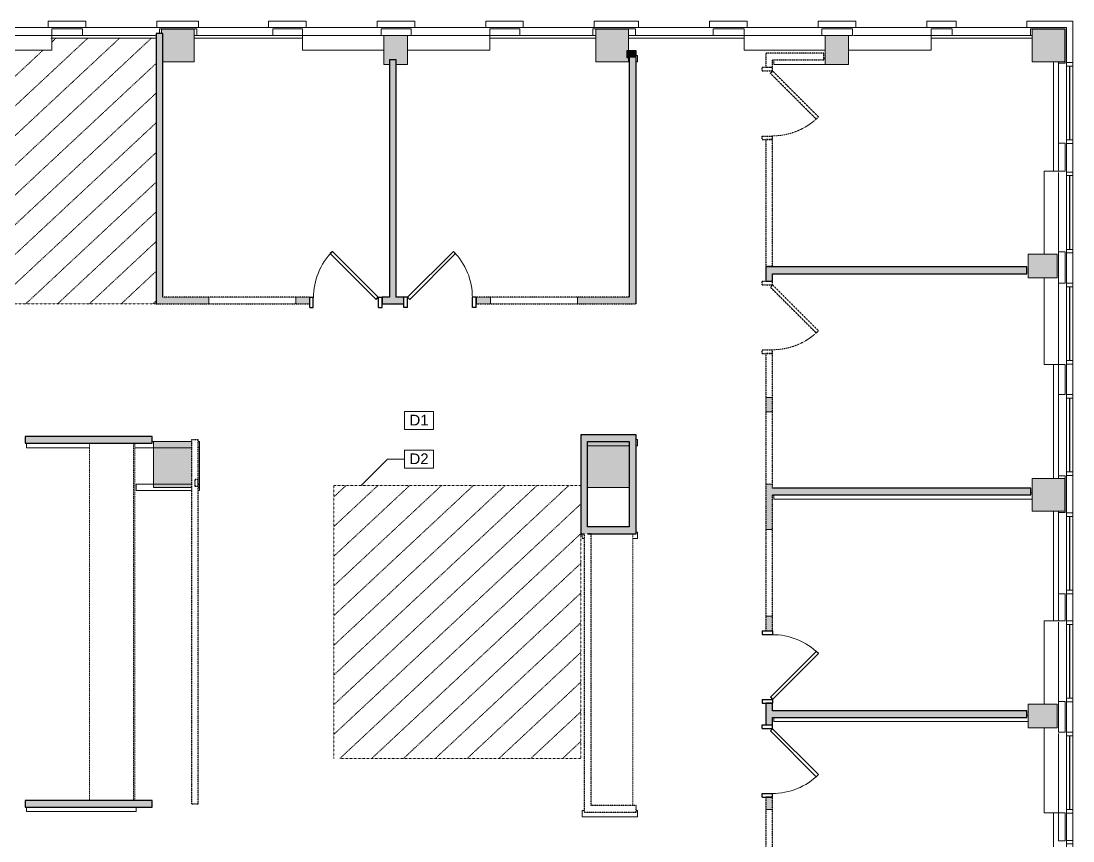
# Model space of a CAD drawing. Header units: inches. Extents: x 628 to 2872, y -380 to 1753.
# Drawn here: x 2174 to 2756, y 1300 to 1753 of the extents above; entities that cross this region are included whole.
import ezdxf

# ---------------------------------------------------------------- set-up
doc = ezdxf.new("R2010")
doc.units = ezdxf.units.IN
doc.header["$MEASUREMENT"] = 0
for name, pattern in [('Dash 1_16_', [0.125, 0.0625, -0.0625]), ('Dash 1_32_', [0.0625, 0.03125, -0.03125]), ('Demolished', [0.1875, 0.125, -0.0625])]:
    doc.linetypes.add(name, pattern=pattern)
for name, color, linetype, lineweight in [('4694_52_BB$0$BHT', 7, 'Continuous', 9), ('4694_52_BB$0$BPT', 7, 'Continuous', 9), ('9t floor LINKED_dwg', 8, 'Continuous', 9), ('A-ANNO-KEYN', 231, 'Continuous', 9), ('A-DETL', 90, 'Continuous', 9), ('A-DOOR', 31, 'Demolished', 9), ('A-DOOR-FRAM', 31, 'Demolished', 30), ('A-Wall-Exst', 7, 'Continuous', 9), ('A-WALL-PATT', 111, 'Continuous', 18), ('I-WALL', 2, 'Continuous', 18), ('Q-CASE', 31, 'Demolished', 9)]:
    doc.layers.add(name, color=color, linetype=linetype, lineweight=lineweight)
doc.styles.add('Arial_2', font='arial.ttf', dxfattribs={"height": 5.901198})

# ---------------------------------------------------------------- blocks, each defined once
blk = doc.blocks.new('9t floor LINKED_dwg-4848483-FIRST FLOOR DEMOLITION')
at = {"layer": '4694_52_BB$0$BHT'}
h = blk.add_hatch(color=256, dxfattribs=at)
h.paths.add_polyline_path([(446.5, 1484.5), (464.5, 1484.5), (464.5, 1493.73), (463.75, 1493.73), (463.75, 1497.48), (464.5, 1497.48), (464.5, 1502.5), (446.5, 1502.5)], flags=0)
h.paths.add_polyline_path([(464.12, 1613.51), (466.28, 1613.51), (466.28, 1616.48), (464.12, 1616.48), (464.12, 1620.23), (466.28, 1620.23), (466.28, 1626.51), (450.28, 1626.51), (450.28, 1613.51)], flags=0)
h.paths.add_polyline_path([(823.73, 1731.51), (823.73, 1747.5), (810.73, 1747.5), (810.73, 1731.51), (814.75, 1731.51), (814.75, 1734.05), (818.5, 1734.05), (818.5, 1731.51)], flags=0)
h.paths.add_polyline_path([(1062.93, 1731.51), (1062.93, 1747.5), (1049.93, 1747.5), (1049.93, 1731.51)], flags=0)
h.paths.add_polyline_path([(464.5, 1733), (464.5, 1751), (446.5, 1751), (446.5, 1733)], flags=0)
h.paths.add_polyline_path([(928.25, 1733), (943.75, 1733), (943.75, 1748.55), (946.25, 1748.55), (946.25, 1751), (928.25, 1751), (928.25, 1747.5)], flags=0)
h.paths.add_polyline_path([(1169, 1733), (1186.25, 1733), (1186.25, 1751), (1168.25, 1751), (1168.25, 1748.55), (1169, 1748.55)], flags=0)
h.paths.add_polyline_path([(688.25, 1733), (706.25, 1733), (706.25, 1751), (688.25, 1751)], flags=0)
h.paths.add_polyline_path([(578.93, 1734.3), (578.93, 1747.5), (565.93, 1747.5), (565.93, 1734.3), (576.65, 1734.3)], flags=0)
h = blk.add_hatch(color=256, dxfattribs=at)
h.paths.add_polyline_path([(1649.49, 1364.71), (1663.27, 1364.71), (1663.27, 1377.71), (1647.27, 1377.71), (1647.27, 1364.71)], flags=0)
h.paths.add_polyline_path([(1667.49, 1484.51), (1667.49, 1502.51), (1649.49, 1502.51), (1649.49, 1484.51), (1663.27, 1484.51)], flags=0)
h.paths.add_polyline_path([(1663.27, 1613.51), (1663.27, 1626.51), (1647.27, 1626.51), (1647.27, 1613.51)], flags=0)
h.paths.add_polyline_path([(1291.13, 1731.51), (1294.25, 1731.51), (1294.25, 1734.05), (1298, 1734.05), (1298, 1731.51), (1304.12, 1731.51), (1304.12, 1747.5), (1291.13, 1747.5), (1291.13, 1733)], flags=0)
h.paths.add_polyline_path([(1548.02, 1731.51), (1548.02, 1747.5), (1535.03, 1747.5), (1535.03, 1731.51)], flags=0)
h.paths.add_polyline_path([(1408.25, 1733), (1426.25, 1733), (1426.25, 1735.3), (1425.5, 1735.3), (1425.5, 1739.05), (1426.25, 1739.05), (1426.25, 1751), (1408.25, 1751), (1408.25, 1747.5)], flags=0)
h.paths.add_polyline_path([(1649.49, 1733.01), (1667.49, 1733.01), (1667.49, 1751.01), (1649.49, 1751.01), (1649.49, 1747.5)], flags=0)
h = blk.add_hatch(color=256, dxfattribs=at)
h.paths.add_polyline_path([(684.25, 987.5), (684.25, 1013), (683.75, 1013), (683.75, 987.5)], flags=0)
h.paths.add_polyline_path([(708.5, 987.5), (709.25, 987.5), (709.25, 1013), (688, 1013), (688, 987.5), (704.75, 987.5), (704.75, 990.05), (708.5, 990.05), (708.5, 988.25)], flags=0)
h.paths.add_polyline_path([(1403.75, 988), (1429.25, 988), (1429.25, 1013.5), (1403.75, 1013.5)], flags=0)
h.paths.add_polyline_path([(708.5, 1233), (708.5, 1258.5), (683.75, 1258.5), (683.75, 1233), (705, 1233)], flags=0)
h.paths.add_polyline_path([(1403.75, 1233.5), (1429.25, 1233.5), (1429.25, 1256.67), (1403.75, 1256.67)], flags=0)
h.paths.add_polyline_path([(1426.75, 1497.5), (1426.75, 1523), (1403.75, 1523), (1403.75, 1497.5)], flags=0)
h.paths.add_polyline_path([(1189.25, 1497.5), (1189.25, 1523), (1188.5, 1523), (1188.5, 1497.5)], flags=0)
h.paths.add_polyline_path([(949.25, 1497.5), (949.25, 1498.61), (923.75, 1498.61), (923.75, 1497.5), (948.5, 1497.5)], flags=0)
h.paths.add_polyline_path([(1163.75, 1497.5), (1184.75, 1497.5), (1184.75, 1523), (1163.75, 1523), (1163.75, 1500.17)], flags=0)
h.paths.add_polyline_path([(686.5, 1497.5), (708.5, 1497.5), (708.5, 1523), (683.75, 1523), (683.75, 1500.05), (686.5, 1500.05)], flags=0)
h.paths.add_polyline_path([(923.75, 1502.36), (949.25, 1502.36), (949.25, 1522.05), (948.5, 1522.05), (948.5, 1523), (923.75, 1523)], flags=0)
at = {"layer": '4694_52_BB$0$BPT'}
for p, q in [((1064.38, 1751.88), (1107.63, 1751.88)), ((1124.38, 1751.88), (1167.63, 1751.88)), ((1186.63, 1751.88), (1229.43, 1751.88)), ((1246.18, 1751.88), (1289.43, 1751.88)), ((1306.18, 1751.88), (1349.43, 1751.88)), ((1366.18, 1751.88), (1409.43, 1751.88)), ((1426.25, 1739.05), (1426.25, 1751)), ((1429.93, 1751.88), (1473.18, 1751.88)), ((1489.93, 1751.88), (1533.18, 1751.88)), ((1549.93, 1751.88), (1593.18, 1751.88)), ((1605.43, 1751.88), (1648.42, 1751.88)), ((1064.18, 1747.51), (1108.17, 1747.51)), ((1107.68, 1746), (1165.25, 1746)), ((1124.58, 1747.51), (1165.25, 1747.51)), ((1186.25, 1746), (1246.18, 1746)), ((1187.68, 1747.51), (1229.68, 1747.51)), ((1246.18, 1747.51), (1290.17, 1747.51)), ((1349.68, 1746), (1408.25, 1746)), ((1366.18, 1747.5), (1406.99, 1747.5)), ((1426.25, 1746), (1490.18, 1746)), ((1430.18, 1747.51), (1473.18, 1747.51)), ((1490.18, 1747.51), (1534.17, 1747.51)), ((1550.68, 1747.51), (1593.68, 1747.51)), ((1649.49, 1746), (1593.68, 1746)), ((1605.28, 1747.5), (1648.52, 1747.5)), ((1661.25, 1672.47), (1661.25, 1733.01)), ((1294.25, 1731.51), (1291.13, 1731.51)), ((1663.99, 1731.95), (1663.99, 1687.96)), ((1670.06, 1730.51), (1670.06, 1689.76)), ((1670.31, 1730.51), (1670.31, 1689.76)), ((1663.99, 1671.84), (1663.99, 1627.85)), ((1671.99, 1670.01), (1668.37, 1670.01)), ((1670.06, 1670.01), (1670.06, 1629.26)), ((1670.31, 1670.01), (1670.31, 1629.26)), ((1670.06, 1608.51), (1670.06, 1567.76)), ((1670.31, 1608.51), (1670.31, 1567.76)), ((1661.25, 1565.74), (1661.25, 1502.51)), ((1671.99, 1547.01), (1668.37, 1547.01)), ((1670.06, 1547.01), (1670.06, 1506.26)), ((1670.31, 1547.01), (1670.31, 1506.26)), ((1163.75, 1497.5), (1184.75, 1497.5)), ((1403.75, 1497.5), (1426.75, 1497.5)), ((1661.25, 1484.51), (1661.25, 1423.78)), ((1663.99, 1438.78), (1663.99, 1483.77)), ((1670.06, 1481.6), (1670.06, 1440.85)), ((1670.31, 1481.6), (1670.31, 1440.85)), ((1671.99, 1421.79), (1668.37, 1421.79)), ((1670.06, 1421.79), (1670.06, 1381.04)), ((1670.31, 1421.79), (1670.31, 1381.04)), ((1670.06, 1319.54), (1670.06, 1360.29)), ((1670.31, 1319.54), (1670.31, 1360.29)), ((1661.25, 1317.63), (1661.25, 1260.42))]:
    blk.add_line(p, q, dxfattribs=at)
at = {"layer": '4694_52_BB$0$BPT', "flags": 128}
for points in [[(1062.97, 1739.45), (1107.68, 1739.45), (1107.68, 1747.5), (1107.68, 1751.13), (1124.58, 1751.13), (1124.58, 1747.5), (1107.68, 1747.5)], [(1167.08, 1748.55), (1167.08, 1751.13), (1187.68, 1751.13), (1187.68, 1747.5), (1186.25, 1747.5)], [(1186.25, 1751), (1168.25, 1751), (1168.25, 1748.55)], [(1169, 1733), (1186.25, 1733), (1186.25, 1751)], [(1426.25, 1747.5), (1430.18, 1747.5), (1430.18, 1751.13), (1406.68, 1751.13), (1406.68, 1747.5), (1408.25, 1747.5)], [(1426.25, 1751), (1408.25, 1751), (1408.25, 1733), (1426.25, 1733), (1426.25, 1735.3)], [(1671.99, 1730.51), (1671.99, 1755.51), (1646.42, 1755.51), (1646.42, 1751.88), (1668.37, 1751.88), (1668.37, 1730.51), (1671.99, 1730.51), (1668.37, 1730.51)], [(1663.99, 1733.01), (1663.99, 1732.2), (1667.62, 1732.2), (1667.62, 1751.13), (1648.52, 1751.13), (1648.52, 1747.51), (1649.49, 1747.51)], [(1291.19, 1739.45), (1246.18, 1739.45), (1246.18, 1747.5)], [(1291.13, 1731.51), (1291.13, 1747.51), (1304.12, 1747.51), (1304.12, 1731.51), (1298, 1731.51)], [(1303.94, 1739.45), (1349.68, 1739.45), (1349.68, 1747.51), (1306.18, 1747.51)], [(1534.87, 1739.45), (1490.18, 1739.45), (1490.18, 1747.5)], [(1547.99, 1739.45), (1593.68, 1739.45), (1593.68, 1747.5)], [(1668.37, 1689.76), (1668.37, 1670.01), (1671.99, 1670.01), (1671.99, 1689.76), (1668.37, 1689.76), (1671.99, 1689.76)], [(1663.99, 1672.47), (1656.06, 1672.47), (1656.06, 1626.51)], [(1671.99, 1608.51), (1671.99, 1629.26), (1668.37, 1629.26), (1671.99, 1629.26)], [(1668.37, 1629.26), (1668.37, 1608.51), (1671.99, 1608.51), (1668.37, 1608.51)], [(1663.99, 1610.61), (1663.99, 1565.62), (1656.06, 1565.62), (1656.06, 1613.51)], [(1663.99, 1549.01), (1667.62, 1549.01), (1667.62, 1565.62), (1663.99, 1565.62), (1663.99, 1549.01), (1663.99, 1504.02)], [(1668.37, 1567.76), (1668.37, 1547.01), (1671.99, 1547.01), (1671.99, 1567.76), (1668.37, 1567.76), (1671.99, 1567.76)], [(1184.75, 1523), (1163.75, 1523), (1163.75, 1497.5)], [(1188.5, 1497.5), (1189.25, 1497.5), (1189.25, 1523), (1188.5, 1523)], [(1671.99, 1481.6), (1668.37, 1481.6), (1668.37, 1506.26)], [(1668.37, 1481.6), (1671.99, 1481.6), (1671.99, 1506.26), (1668.37, 1506.26), (1671.99, 1506.26)], [(1663.99, 1484.51), (1663.99, 1483.77), (1667.62, 1483.77), (1667.62, 1504.02), (1663.99, 1504.02), (1663.99, 1502.51)], [(1656.06, 1377.86), (1656.06, 1423.78), (1663.99, 1423.78), (1663.99, 1438.78), (1667.62, 1438.78), (1667.62, 1423.78), (1663.99, 1423.78)], [(1668.37, 1440.85), (1668.37, 1421.79), (1671.99, 1421.79), (1671.99, 1440.85), (1668.37, 1440.85), (1671.99, 1440.85)], [(1663.99, 1379.17), (1667.62, 1379.17), (1667.62, 1362.25), (1663.99, 1362.25), (1663.99, 1379.17), (1663.99, 1423.16)], [(1668.37, 1360.29), (1671.99, 1360.29), (1668.37, 1360.29), (1668.37, 1381.04)], [(1671.99, 1360.29), (1671.99, 1381.04), (1668.37, 1381.04), (1671.99, 1381.04)], [(1656.06, 1364.73), (1656.06, 1317.63), (1663.99, 1317.63), (1663.99, 1361.62)], [(1671.99, 1319.54), (1668.37, 1319.54), (1671.99, 1319.54), (1671.99, 1300.47), (1668.37, 1300.47), (1668.37, 1319.54)]]:
    blk.add_lwpolyline(points, dxfattribs=at)
for points in [[(1126.38, 1751.88), (1105.63, 1751.88), (1105.63, 1755.5), (1126.38, 1755.5)], [(1188.63, 1755.5), (1165.63, 1755.5), (1165.63, 1751.88), (1188.63, 1751.88)], [(1248.18, 1755.5), (1227.43, 1755.5), (1227.43, 1751.88), (1248.18, 1751.88)], [(1229.68, 1747.5), (1246.18, 1747.5), (1246.18, 1751.13), (1229.68, 1751.13)], [(1308.18, 1755.5), (1287.43, 1755.5), (1287.43, 1751.88), (1308.18, 1751.88)], [(1306.18, 1751.13), (1289.68, 1751.13), (1289.68, 1747.5), (1306.18, 1747.5)], [(1368.18, 1755.5), (1347.43, 1755.5), (1347.43, 1751.88), (1368.18, 1751.88)], [(1366.18, 1751.13), (1349.68, 1751.13), (1349.68, 1747.5), (1366.18, 1747.5)], [(1431.93, 1755.5), (1407.43, 1755.5), (1407.43, 1751.88), (1431.93, 1751.88)], [(1491.93, 1755.5), (1471.18, 1755.5), (1471.18, 1751.88), (1491.93, 1751.88)], [(1473.18, 1747.5), (1490.18, 1747.5), (1490.18, 1751.13), (1473.18, 1751.13)], [(1551.93, 1755.5), (1531.18, 1755.5), (1531.18, 1751.88), (1551.93, 1751.88)], [(1550.18, 1751.13), (1533.18, 1751.13), (1533.18, 1747.5), (1550.18, 1747.5)], [(1607.43, 1755.5), (1591.18, 1755.5), (1591.18, 1751.88), (1607.43, 1751.88)], [(1605.28, 1751.13), (1593.68, 1751.13), (1593.68, 1747.5), (1605.28, 1747.5)], [(1667.49, 1733.01), (1667.49, 1751.01), (1649.49, 1751.01), (1649.49, 1733.01)], [(1535.03, 1731.51), (1535.03, 1747.51), (1548.02, 1747.51), (1548.02, 1731.51)], [(1671.99, 1687.76), (1671.99, 1732.51), (1668.37, 1732.51), (1668.37, 1687.76)], [(1667.62, 1672.47), (1667.62, 1687.96), (1663.99, 1687.96), (1663.99, 1672.47)], [(1668.37, 1627.26), (1671.99, 1627.26), (1671.99, 1672.01), (1668.37, 1672.01)], [(1647.27, 1626.51), (1663.27, 1626.51), (1663.27, 1613.51), (1647.27, 1613.51)], [(1667.62, 1610.61), (1663.99, 1610.61), (1663.99, 1627.85), (1667.62, 1627.85)], [(1668.37, 1565.76), (1671.99, 1565.76), (1671.99, 1610.51), (1668.37, 1610.51)], [(1668.37, 1504.26), (1671.99, 1504.26), (1671.99, 1549.01), (1668.37, 1549.01)], [(1667.49, 1502.51), (1649.49, 1502.51), (1649.49, 1484.51), (1667.49, 1484.51)], [(1668.37, 1438.85), (1671.99, 1438.85), (1671.99, 1483.6), (1668.37, 1483.6)], [(1668.37, 1379.04), (1671.99, 1379.04), (1671.99, 1423.79), (1668.37, 1423.79)], [(1647.27, 1377.71), (1663.27, 1377.71), (1663.27, 1364.71), (1647.27, 1364.71)], [(1671.99, 1362.29), (1668.37, 1362.29), (1668.37, 1317.54), (1671.99, 1317.54)], [(1667.62, 1302.26), (1667.62, 1317.63), (1663.99, 1317.63), (1663.99, 1302.26)], [(1668.37, 1257.72), (1671.99, 1257.72), (1671.99, 1302.47), (1668.37, 1302.47)]]:
    blk.add_lwpolyline(points, close=True, dxfattribs=at)
at = {"layer": 'A-Wall-Exst'}
for p, q in [((1430.5, 1733), (1431.25, 1733)), ((1153.5, 1519.5), (1184.75, 1519.5)), ((1184.75, 1523), (1163, 1523)), ((1403.75, 1520.7), (1426.75, 1520.7)), ((1188.5, 1496), (1189.25, 1496)), ((1428.75, 1469.45), (1431.25, 1469.45)), ((1154.25, 1318.5), (1154.25, 1320.8))]:
    blk.add_line(p, q, dxfattribs=at)
at = {"layer": 'A-Wall-Exst', "flags": 128}
for points in [[(1426.25, 1735.3), (1426.25, 1733), (1426.75, 1733)], [(1431.25, 1733), (1431.25, 1736.5), (1430.5, 1736.5)], [(1506.75, 1734.05), (1506.75, 1731.51), (1535.03, 1731.51)], [(1535.03, 1731.51), (1535.03, 1735.01), (1534.27, 1735.01)], [(1430.5, 1520.7), (1431.25, 1520.7), (1431.25, 1524.2), (1430.5, 1524.2)], [(1093.62, 1522.05), (1093.62, 1519.5), (1128.5, 1519.5)], [(1188.5, 1519.5), (1189.25, 1519.5), (1189.25, 1523), (1188.5, 1523)], [(1184.75, 1499.5), (1154.25, 1499.5), (1154.25, 1496), (1184.75, 1496)], [(1189.25, 1496), (1189.25, 1499.5), (1188.5, 1499.5)], [(1649.49, 1491.06), (1649.49, 1494.56), (1648.74, 1494.56)], [(1506.75, 1493.49), (1506.75, 1491.06), (1649.49, 1491.06)], [(1400.75, 1471.88), (1400.75, 1469.45), (1401.87, 1469.45)], [(1431.25, 1469.45), (1431.25, 1472.95), (1430.5, 1472.95)], [(1506.75, 1370.42), (1506.75, 1368.12), (1647.27, 1368.12)], [(1647.27, 1368.12), (1647.27, 1371.62), (1646.52, 1371.62)], [(1093.62, 1320.8), (1093.62, 1318.5), (1154.25, 1318.5)], [(1401.87, 1319), (1400.75, 1319), (1400.75, 1315.5), (1431.25, 1315.5)], [(1431.25, 1315.5), (1431.25, 1319), (1430.5, 1319)]]:
    blk.add_lwpolyline(points, dxfattribs=at)
at = {"layer": 'A-WALL-PATT', "color": 7, "lineweight": 9}
for p, q in [((1426.25, 1733), (1426.25, 1735.3)), ((1431.25, 1736.5), (1431.25, 1733)), ((1506.75, 1731.51), (1506.75, 1734.05)), ((1535.03, 1735.01), (1535.03, 1731.51)), ((1431.25, 1524.2), (1431.25, 1520.7)), ((1093.62, 1519.5), (1093.62, 1522.05)), ((1189.25, 1523), (1189.25, 1519.5)), ((1154.25, 1496), (1154.25, 1499.5)), ((1189.25, 1499.5), (1189.25, 1496)), ((1649.49, 1494.56), (1649.49, 1491.06)), ((1506.75, 1491.06), (1506.75, 1493.49)), ((1400.75, 1469.45), (1400.75, 1471.88)), ((1431.25, 1472.95), (1431.25, 1469.45)), ((1506.75, 1368.12), (1506.75, 1370.42)), ((1647.27, 1371.62), (1647.27, 1368.12)), ((1093.62, 1318.5), (1093.62, 1320.8)), ((1154.25, 1320.8), (1154.25, 1318.5)), ((1400.75, 1315.5), (1400.75, 1319)), ((1431.25, 1319), (1431.25, 1315.5))]:
    blk.add_line(p, q, dxfattribs=at)
blk = doc.blocks.new('Single Flush - OTJ_SOLIDFLUSH_ALUM-4929015-FIRST FLOOR DEMOLITION')
at = {"layer": 'A-DOOR', "color": 8, "linetype": 'Continuous', "lineweight": 30}
for p, q in [((-7.42, 27.2), (-8.65, 25.96)), ((-8.65, 25.96), (16.67, 0.64)), ((17.91, 1.87), (-7.42, 27.2)), ((16.67, 0.64), (17.91, 1.87))]:
    blk.add_line(p, q, dxfattribs=at)
at = {"layer": 'A-DOOR', "linetype": 'Continuous'}
blk.add_arc((17.91, 1.87), 35.81, 135, 180.5, dxfattribs=at)
at = {"layer": 'A-DOOR-FRAM', "color": 8, "linetype": 'Continuous'}
for p, q in [((-20, -3.87), (-20, 1.87)), ((-20, 1.87), (-18, 1.87)), ((-18, -3.87), (-18, 1.87)), ((18, -3.87), (18, 1.87)), ((18, 1.87), (20, 1.87)), ((20, -3.87), (20, 1.87)), ((-20, -3.87), (-18, -3.87)), ((18, -3.87), (20, -3.87))]:
    blk.add_line(p, q, dxfattribs=at)
blk = doc.blocks.new('Single Flush - OTJ_SOLIDFLUSH_ALUM-4928978-FIRST FLOOR DEMOLITION')
at = {"layer": 'A-DOOR', "color": 8, "linetype": 'Continuous', "lineweight": 30}
for p, q in [((-8.65, -25.96), (16.67, -0.64)), ((17.91, -1.88), (-7.42, -27.2)), ((16.67, -0.64), (17.91, -1.88)), ((-7.42, -27.2), (-8.65, -25.96))]:
    blk.add_line(p, q, dxfattribs=at)
at = {"layer": 'A-DOOR', "linetype": 'Continuous'}
blk.add_arc((17.91, -1.88), 35.81, 179.5, 225, dxfattribs=at)
at = {"layer": 'A-DOOR-FRAM', "color": 8, "linetype": 'Continuous'}
for p, q in [((-20, 3.87), (-20, -1.88)), ((-20, 3.87), (-18, 3.87)), ((-18, 3.87), (-18, -1.88)), ((18, 3.87), (18, -1.88)), ((18, 3.87), (20, 3.87)), ((20, 3.87), (20, -1.88)), ((-20, -1.88), (-18, -1.88)), ((18, -1.88), (20, -1.88))]:
    blk.add_line(p, q, dxfattribs=at)
blk = doc.blocks.new('Single Flush - OTJ_SOLIDFLUSH_ALUM-4845961-FIRST FLOOR DEMOLITION')
at = {"layer": 'A-DOOR', "color": 250, "lineweight": 30}
for p, q in [((-8.65, -25.96), (16.67, -0.64)), ((17.91, -1.88), (-7.42, -27.2)), ((16.67, -0.64), (17.91, -1.88)), ((-7.42, -27.2), (-8.65, -25.96))]:
    blk.add_line(p, q, dxfattribs=at)
at = {"layer": 'A-DOOR', "color": 7}
blk.add_arc((17.91, -1.88), 35.81, 179.5, 225, dxfattribs=at)
at = {"layer": 'A-DOOR-FRAM', "color": 250}
for p, q in [((-20, 3.87), (-20, -1.88)), ((-20, 3.87), (-18, 3.87)), ((-18, 3.87), (-18, -1.88)), ((18, 3.87), (18, -1.88)), ((18, 3.87), (20, 3.87)), ((20, 3.87), (20, -1.88)), ((-20, -1.88), (-18, -1.88)), ((18, -1.88), (20, -1.88))]:
    blk.add_line(p, q, dxfattribs=at)
blk = doc.blocks.new('C-Counter Top - ADJ HEIGHT-4848086-FIRST FLOOR DEMOLITION')
at = {"layer": 'Q-CASE', "color": 7}
for p, q in [((150.24, 0), (-47.26, 0)), ((-47.26, -0.75), (150.24, -0.75)), ((-47.26, -25), (150.24, -25))]:
    blk.add_line(p, q, dxfattribs=at)
blk = doc.blocks.new('C-Counter Top - ADJ HEIGHT-4848121-FIRST FLOOR DEMOLITION')
at = {"layer": 'Q-CASE', "color": 7}
for p, q in [((102.82, -0.75), (102.94, -0.75)), ((-47.26, -25), (102.94, -25))]:
    blk.add_line(p, q, dxfattribs=at)
blk = doc.blocks.new('Keynote Tag - Keynote Number - Boxed-135510-FIRST FLOOR DEMOLITION')
at = {"layer": 'A-ANNO-KEYN'}
for p, q in [((-0.125, -0.0792), (-0.125, 0.0781)), ((-0.125, 0.0781), (0.125, 0.0781)), ((0.125, 0.0781), (0.125, -0.0792)), ((-0.125, -0.0792), (0.125, -0.0792))]:
    blk.add_line(p, q, dxfattribs=at)

msp = doc.modelspace()

# ---------------------------------------------------------------- hatches: boundary and pattern name
at = {"layer": 'A-WALL-PATT', "lineweight": 9}
for points in [[(2252.88, 1600.25), (2252.88, 1746), (2249.13, 1746), (2249.13, 1600.25)], [(2510.63, 1732.75), (2514.38, 1732.75), (2514.38, 1736.5), (2509.38, 1736.5), (2509.38, 1732.75), (2510.13, 1732.75)], [(2510.63, 1596.5), (2514.38, 1596.5), (2514.38, 1732.75), (2510.63, 1732.75), (2510.63, 1600.25)], [(2381.88, 1600.25), (2381.88, 1731.51), (2378.13, 1731.51), (2378.13, 1600.25)], [(2589.88, 1613.25), (2730.4, 1613.25), (2730.4, 1617), (2586.13, 1617), (2586.13, 1613.25)], [(2485.76, 1469.33), (2487.63, 1469.33), (2487.63, 1524.2), (2483.88, 1524.2), (2483.88, 1469.33)], [(2510.63, 1520.45), (2514.38, 1520.45), (2514.38, 1524.2), (2487.63, 1524.2), (2487.63, 1520.45)], [(2246.88, 1519.5), (2246.88, 1523.25), (2176.76, 1523.25), (2176.76, 1519.5), (2237.38, 1519.5)], [(2510.63, 1469.45), (2514.38, 1469.45), (2514.38, 1520.45), (2510.63, 1520.45), (2510.63, 1473.2)], [(2618.91, 1490.94), (2732.63, 1490.94), (2732.63, 1494.69), (2589.88, 1494.69), (2589.88, 1490.94)], [(2487.63, 1469.45), (2510.63, 1469.45), (2510.63, 1473.2), (2487.63, 1473.2)], [(2589.88, 1367.87), (2730.4, 1367.87), (2730.4, 1371.62), (2589.88, 1371.62)], [(2176.76, 1318.25), (2246.88, 1318.25), (2246.88, 1322), (2176.76, 1322)]]:
    msp.add_hatch(color=7, dxfattribs=at).paths.add_polyline_path(points, flags=0)
h = msp.add_hatch(color=7, dxfattribs=at)
h.paths.add_polyline_path([(2586.13, 1257.87), (2589.88, 1257.87), (2589.88, 1269), (2586.13, 1269), (2586.13, 1257.96)], flags=0)
h.paths.add_polyline_path([(2586.13, 1317), (2589.88, 1317), (2589.88, 1323.75), (2586.13, 1323.75)], flags=0)
h.paths.add_polyline_path([(2586.13, 1363.75), (2589.88, 1363.75), (2589.88, 1375.75), (2586.13, 1375.75), (2586.13, 1367.87)], flags=0)
h.paths.add_polyline_path([(2589.88, 1415.75), (2589.88, 1423.82), (2586.13, 1423.82), (2586.13, 1415.75)], flags=0)
h.paths.add_polyline_path([(2589.88, 1471.82), (2589.88, 1496.82), (2586.13, 1496.82), (2586.13, 1471.82)], flags=0)
h.paths.add_polyline_path([(2589.88, 1536.82), (2589.88, 1544.82), (2586.13, 1544.82), (2586.13, 1536.82)], flags=0)
h.paths.add_polyline_path([(2589.88, 1609.12), (2589.88, 1613.25), (2586.13, 1613.25), (2586.13, 1609.12)], flags=0)
h = msp.add_hatch(color=7, dxfattribs=at)
h.paths.add_polyline_path([(2482.01, 1596.5), (2510.63, 1596.5), (2510.63, 1600.25), (2482.01, 1600.25)], flags=0)
h.paths.add_polyline_path([(2374.01, 1596.5), (2386.01, 1596.5), (2386.01, 1600.25), (2374.01, 1600.25)], flags=0)
h.paths.add_polyline_path([(2434.01, 1596.5), (2434.01, 1600.25), (2426.01, 1600.25), (2426.01, 1596.5)], flags=0)
h.paths.add_polyline_path([(2334.01, 1596.5), (2334.01, 1600.25), (2326.26, 1600.25), (2326.26, 1596.5)], flags=0)
h.paths.add_polyline_path([(2249.13, 1596.5), (2278.26, 1596.5), (2278.26, 1600.25), (2249.13, 1600.25)], flags=0)

# ---------------------------------------------------------------- linework, layer by layer
at = {"layer": 'A-DETL', "linetype": 'Dash 1_16_'}
for p, q in [((2053.86, 1596.5), (2211.29, 1743.45)), ((2071.44, 1596.5), (2228.87, 1743.45)), ((2089.03, 1596.5), (2246.2, 1743.21)), ((2191.58, 1741.33), (2193.7, 1743.45)), ((2036.27, 1596.5), (2186.38, 1736.62)), ((2106.61, 1596.5), (2249.13, 1729.53)), ((2124.2, 1596.5), (2249.13, 1713.12)), ((2141.79, 1596.5), (2249.13, 1696.7)), ((2159.37, 1596.5), (2249.13, 1680.29)), ((2176.96, 1596.5), (2249.13, 1663.87)), ((2194.54, 1596.5), (2249.13, 1647.46)), ((2212.13, 1596.5), (2249.13, 1631.04)), ((2229.72, 1596.5), (2249.13, 1614.63)), ((2247.3, 1596.5), (2249.13, 1598.21)), ((2347.35, 1407.76), (2441.95, 1496.06)), ((2347.35, 1424.17), (2424.37, 1496.06)), ((2347.35, 1440.59), (2406.78, 1496.06)), ((2347.35, 1457.01), (2389.19, 1496.06)), ((2347.35, 1440.59), (2406.78, 1496.06)), ((2347.35, 1473.42), (2371.61, 1496.06)), ((2347.35, 1489.84), (2354.02, 1496.06)), ((2347.35, 1391.34), (2459.54, 1496.06)), ((2347.35, 1374.93), (2477.12, 1496.06)), ((2347.35, 1358.51), (2483.88, 1485.96)), ((2350.73, 1345.25), (2483.88, 1469.54)), ((2368.31, 1345.25), (2483.88, 1453.13)), ((2385.9, 1345.25), (2483.88, 1436.71)), ((2403.49, 1345.25), (2483.88, 1420.3)), ((2421.07, 1345.25), (2483.88, 1403.88)), ((2421.07, 1345.25), (2483.88, 1403.88)), ((2438.66, 1345.25), (2483.88, 1387.47)), ((2456.24, 1345.25), (2483.88, 1371.05)), ((2473.83, 1345.25), (2483.88, 1354.64))]:
    msp.add_line(p, q, dxfattribs=at)
at = {"layer": 'A-DETL', "linetype": 'Dash 1_32_', "lineweight": 18}
for p, q in [((2190.7, 1743.45), (2193.7, 1743.45)), ((2249.13, 1743.45), (2249.13, 1596.5)), ((2249.13, 1596.5), (2031.38, 1596.5)), ((2347.35, 1496.06), (2483.88, 1496.06)), ((2347.35, 1345.25), (2347.35, 1496.06)), ((2483.88, 1496.06), (2483.88, 1345.25)), ((2483.88, 1345.25), (2350.73, 1345.25))]:
    msp.add_line(p, q, dxfattribs=at)
at = {"layer": 'A-DETL', "lineweight": 18}
for p, q in [((2377.06, 1510.68), (2362.45, 1496.06)), ((2386.06, 1510.68), (2377.06, 1510.68))]:
    msp.add_line(p, q, dxfattribs=at)
at = {"layer": 'I-WALL', "color": 8, "lineweight": 30}
for p, q in [((2252.88, 1746), (2249.13, 1746)), ((2249.13, 1746), (2249.13, 1596.5)), ((2252.88, 1600.25), (2252.88, 1746)), ((2514.38, 1736.5), (2509.38, 1736.5)), ((2509.38, 1736.5), (2509.38, 1732.75)), ((2509.38, 1732.75), (2510.63, 1732.75)), ((2510.63, 1732.75), (2510.63, 1600.25)), ((2514.38, 1596.5), (2514.38, 1736.5)), ((2381.88, 1731.51), (2378.13, 1731.51)), ((2378.13, 1731.51), (2378.13, 1600.25)), ((2381.88, 1600.25), (2381.88, 1731.51)), ((2730.4, 1617), (2586.13, 1617)), ((2586.13, 1617), (2586.13, 1609.12)), ((2730.4, 1613.25), (2730.4, 1617)), ((2589.88, 1613.25), (2730.4, 1613.25)), ((2589.88, 1609.12), (2589.88, 1613.25)), ((2586.13, 1609.12), (2589.88, 1609.12)), ((2334.01, 1596.5), (2334.01, 1600.25)), ((2378.13, 1600.25), (2374.01, 1600.25)), ((2374.01, 1600.25), (2374.01, 1596.5)), ((2386.01, 1600.25), (2381.88, 1600.25)), ((2386.01, 1596.5), (2386.01, 1600.25)), ((2426.01, 1600.25), (2426.01, 1596.5)), ((2374.01, 1596.5), (2386.01, 1596.5)), ((2514.38, 1524.2), (2483.88, 1524.2)), ((2483.88, 1524.2), (2483.88, 1469.33)), ((2514.38, 1469.45), (2514.38, 1524.2)), ((2246.88, 1523.25), (2176.76, 1523.25)), ((2176.76, 1523.25), (2176.76, 1519.5)), ((2176.76, 1519.5), (2246.88, 1519.5)), ((2246.88, 1519.5), (2246.88, 1523.25)), ((2487.63, 1520.45), (2510.63, 1520.45)), ((2487.63, 1473.2), (2487.63, 1520.45)), ((2510.63, 1520.45), (2510.63, 1473.2)), ((2732.63, 1494.69), (2589.88, 1494.69)), ((2732.63, 1490.94), (2732.63, 1494.69)), ((2589.88, 1490.94), (2732.63, 1490.94)), ((2510.63, 1473.2), (2487.63, 1473.2)), ((2483.88, 1469.33), (2485.76, 1469.33)), ((2487.63, 1469.45), (2514.38, 1469.45)), ((2487.63, 1469.33), (2487.63, 1469.45)), ((2586.13, 1415.75), (2589.88, 1415.75)), ((2586.13, 1375.75), (2586.13, 1363.75)), ((2589.88, 1375.75), (2586.13, 1375.75)), ((2589.88, 1371.62), (2589.88, 1375.75)), ((2730.4, 1371.62), (2589.88, 1371.62)), ((2589.88, 1367.87), (2730.4, 1367.87)), ((2589.88, 1363.75), (2589.88, 1367.87)), ((2730.4, 1367.87), (2730.4, 1371.62)), ((2586.13, 1363.75), (2589.88, 1363.75)), ((2246.88, 1322), (2176.76, 1322)), ((2176.76, 1322), (2176.76, 1318.25)), ((2246.88, 1318.25), (2246.88, 1322)), ((2589.88, 1323.75), (2586.13, 1323.75)), ((2176.76, 1318.25), (2246.88, 1318.25))]:
    msp.add_line(p, q, dxfattribs=at)
at = {"layer": 'I-WALL', "color": 250, "linetype": 'Demolished', "lineweight": 30}
for p, q in [((2618.16, 1735.26), (2586.13, 1735.26)), ((2586.13, 1735.26), (2586.13, 1727.38)), ((2618.16, 1731.51), (2618.16, 1735.26)), ((2586.13, 1727.38), (2589.88, 1727.38)), ((2589.88, 1731.51), (2618.16, 1731.51)), ((2589.88, 1727.38), (2589.88, 1731.51)), ((2586.13, 1687.38), (2586.13, 1617.38)), ((2589.88, 1687.38), (2586.13, 1687.38)), ((2589.88, 1617.38), (2589.88, 1687.38)), ((2586.13, 1617.38), (2589.88, 1617.38)), ((2334.01, 1600.25), (2252.88, 1600.25)), ((2510.63, 1600.25), (2426.01, 1600.25)), ((2249.13, 1596.5), (2334.01, 1596.5)), ((2426.01, 1596.5), (2514.38, 1596.5)), ((2586.13, 1569.12), (2586.13, 1415.75)), ((2589.88, 1569.12), (2586.13, 1569.12)), ((2589.88, 1494.69), (2589.88, 1569.12)), ((2268.63, 1521.38), (2268.63, 1320.13)), ((2272.38, 1521.38), (2268.63, 1521.38)), ((2272.38, 1320.13), (2272.38, 1521.38)), ((2272.38, 1499.5), (2270.51, 1499.5)), ((2270.51, 1499.5), (2270.51, 1495.75)), ((2270.51, 1495.75), (2272.38, 1495.75)), ((2272.38, 1495.75), (2272.38, 1499.5)), ((2589.88, 1415.75), (2589.88, 1490.94)), ((2485.76, 1469.33), (2485.76, 1315.5)), ((2489.51, 1469.33), (2487.63, 1469.33)), ((2489.51, 1319.25), (2489.51, 1469.33)), ((2268.63, 1320.13), (2272.38, 1320.13)), ((2586.13, 1323.75), (2586.13, 1257.87)), ((2589.88, 1257.87), (2589.88, 1323.75)), ((2485.76, 1315.5), (2514.38, 1315.5)), ((2514.38, 1319.25), (2489.51, 1319.25)), ((2514.38, 1315.5), (2514.38, 1319.25))]:
    msp.add_line(p, q, dxfattribs=at)
at = {"layer": 'I-WALL', "lineweight": 9}
for p, q in [((2278.26, 1596.5), (2278.26, 1600.25)), ((2326.26, 1600.25), (2326.26, 1596.5)), ((2434.01, 1596.5), (2434.01, 1600.25)), ((2482.01, 1600.25), (2482.01, 1596.5)), ((2589.88, 1544.82), (2586.13, 1544.82)), ((2586.13, 1536.82), (2589.88, 1536.82)), ((2589.88, 1496.82), (2586.13, 1496.82)), ((2586.13, 1471.82), (2589.88, 1471.82)), ((2589.88, 1423.82), (2586.13, 1423.82)), ((2586.13, 1317), (2589.88, 1317))]:
    msp.add_line(p, q, dxfattribs=at)
at = {"layer": 'I-WALL', "color": 7, "linetype": 'Demolished', "lineweight": 9}
for p, q in [((2278.26, 1600.25), (2278.26, 1596.5)), ((2326.26, 1596.5), (2326.26, 1600.25)), ((2434.01, 1600.25), (2434.01, 1596.5)), ((2482.01, 1596.5), (2482.01, 1600.25)), ((2586.13, 1544.82), (2589.88, 1544.82)), ((2589.88, 1536.82), (2586.13, 1536.82)), ((2586.13, 1496.82), (2589.88, 1496.82)), ((2589.88, 1471.82), (2586.13, 1471.82)), ((2586.13, 1423.82), (2589.88, 1423.82)), ((2589.88, 1317), (2586.13, 1317))]:
    msp.add_line(p, q, dxfattribs=at)

# ---------------------------------------------------------------- block references
at = {"layer": '9t floor LINKED_dwg', "color": 7}
msp.add_blockref('9t floor LINKED_dwg-4848483-FIRST FLOOR DEMOLITION', (1083.88, -2.55), dxfattribs=at)
at = {"layer": 'A-ANNO-KEYN', "xscale": 63.99999999999997, "yscale": 63.99999999999997, "zscale": 63.99999999999997}
for p in [(2394.45, 1532.1), (2394.45, 1510.72)]:
    msp.add_blockref('Keynote Tag - Keynote Number - Boxed-135510-FIRST FLOOR DEMOLITION', p, dxfattribs=at)
at = {"layer": 'A-DOOR', "color": 7, "rotation": 89.99999999999993}
for p in [(2588.01, 1707.38), (2588.01, 1589.12)]:
    msp.add_blockref('Single Flush - OTJ_SOLIDFLUSH_ALUM-4845961-FIRST FLOOR DEMOLITION', p, dxfattribs=at)
at = {"layer": 'A-DOOR', "linetype": 'Continuous', "lineweight": 18}
msp.add_blockref('Single Flush - OTJ_SOLIDFLUSH_ALUM-4929015-FIRST FLOOR DEMOLITION', (2354.01, 1598.38), dxfattribs=at)
for name, p, rotation in [('Single Flush - OTJ_SOLIDFLUSH_ALUM-4928978-FIRST FLOOR DEMOLITION', (2406.01, 1598.38), 180), ('Single Flush - OTJ_SOLIDFLUSH_ALUM-4929015-FIRST FLOOR DEMOLITION', (2588.01, 1395.75), 269.9999999999999), ('Single Flush - OTJ_SOLIDFLUSH_ALUM-4928978-FIRST FLOOR DEMOLITION', (2588.01, 1343.75), 89.99999999999993)]:
    msp.add_blockref(name, p, dxfattribs=dict(at, rotation=rotation))
at = {"layer": 'Q-CASE', "color": 7}
for name, p, rotation in [('C-Counter Top - ADJ HEIGHT-4848086-FIRST FLOOR DEMOLITION', (2237.38, 1472.24), 269.9999999999997), ('C-Counter Top - ADJ HEIGHT-4848121-FIRST FLOOR DEMOLITION', (2487.63, 1366.51), 89.9999999999999)]:
    msp.add_blockref(name, p, dxfattribs=dict(at, rotation=rotation))

# ---------------------------------------------------------------- next in the draw order: texts
at = {"layer": 'A-ANNO-KEYN', "char_height": 5.901, "width": 12.528, "attachment_point": 2, "line_spacing_factor": 0.938532, "style": 'Arial_2', "bg_fill": 3, "box_fill_scale": 1.25, "bg_fill_color": 0, "bg_fill_transparency": 0}
for s, insert in [('D1', (2394.44, 1535.24)), ('D2', (2394.44, 1513.86))]:
    msp.add_mtext(s, dxfattribs=dict(at, insert=insert))

doc.saveas('drawing.dxf')
